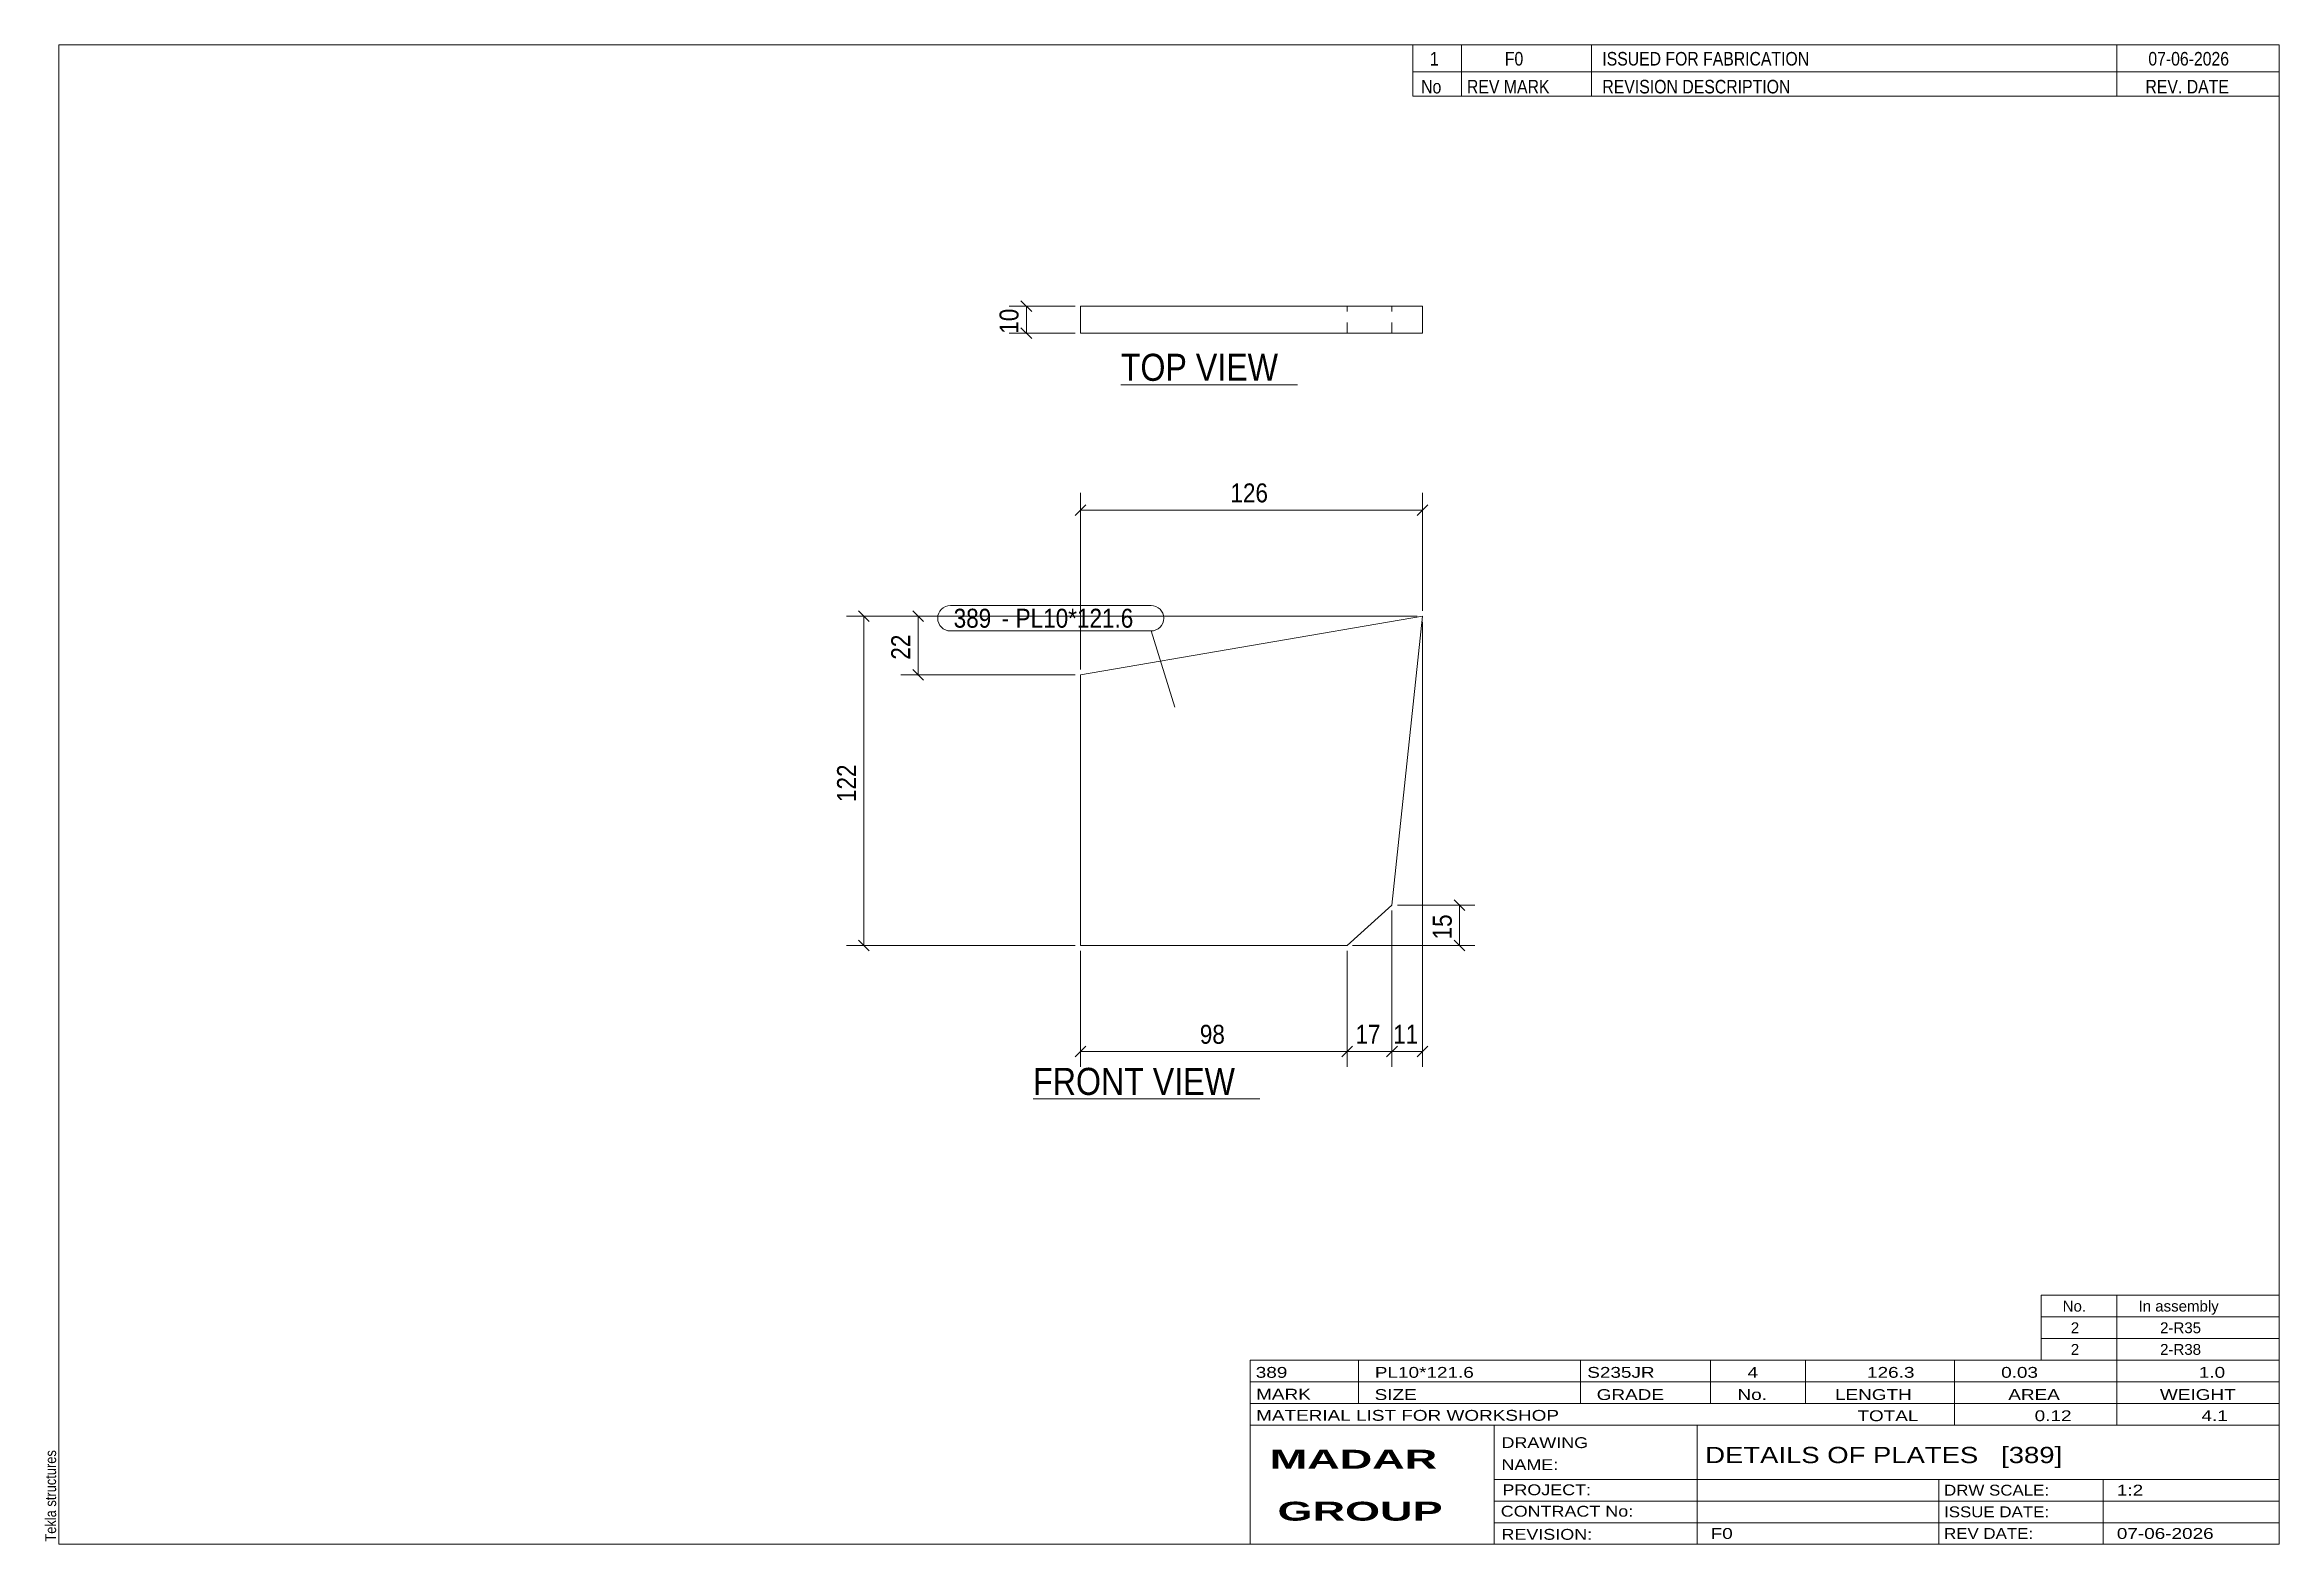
# Model space of a CAD drawing. Header units: millimetres. Extents: x 2 to 415, y 5 to 282.
import ezdxf

# ---------------------------------------------------------------- set-up
doc = ezdxf.new("R2010")
doc.units = ezdxf.units.MM
doc.linetypes.add('XKITLINE00', pattern=[0])
doc.linetypes.add('XKITLINE02', pattern=[4, 2, -2])
for name, color, linetype, lineweight in [('Dimensions', 7, 'Continuous', 0), ('DrawingSheet', 5, 'Continuous', 0), ('OtherObjectType', 7, 'Continuous', 0), ('Part', 2, 'Continuous', 0), ('PartMark', 7, 'Continuous', 0)]:
    doc.layers.add(name, color=color, linetype=linetype, lineweight=lineweight)
doc.styles.add('ARIAL', font='ARIAL.TTF')
doc.styles.add('ARIAL_BOLD', font='ARIALBD.TTF')
doc.styles.add('ARIAL_NARROW', font='ARIALN.TTF')

# ---------------------------------------------------------------- blocks, each defined once
blk = doc.blocks.new('*A1')
at = {"layer": 'Part', "color": 2, "linetype": 'XKITLINE00', "lineweight": 0}
for p, q in [((193.65, 165.6), (256.79, 176.42)), ((256.79, 176.42), (251.16, 123.06)), ((193.67, 115.6), (193.65, 165.6)), ((251.16, 123.06), (242.87, 115.6)), ((242.87, 115.6), (193.67, 115.6))]:
    blk.add_line(p, q, dxfattribs=at)
blk = doc.blocks.new('*A2')
at = {"layer": 'Part', "color": 2, "linetype": 'XKITLINE00', "lineweight": 0}
for p, q in [((193.65, 233.7), (256.79, 233.7)), ((193.65, 228.7), (193.65, 233.7)), ((256.79, 228.7), (256.79, 233.7)), ((193.65, 228.7), (256.79, 228.7))]:
    blk.add_line(p, q, dxfattribs=at)
at = {"layer": 'Part', "color": 7, "linetype": 'XKITLINE02', "lineweight": 0}
for p, q in [((193.67, 233.7), (193.65, 233.7)), ((193.67, 228.7), (193.67, 233.7)), ((242.87, 228.7), (242.87, 233.7)), ((251.16, 228.7), (251.16, 233.7))]:
    blk.add_line(p, q, dxfattribs=at)
blk = doc.blocks.new('*A3')
at = {"layer": 'DrawingSheet', "color": 5, "linetype": 'XKITLINE00', "lineweight": 0}
for p, q in [((415, 282), (5, 282)), ((5, 282), (5, 5)), ((415, 5), (415, 282)), ((5, 5), (415, 5))]:
    blk.add_line(p, q, dxfattribs=at)
at = {"layer": 'DrawingSheet', "color": 5, "style": 'ARIAL', "width": 0.85}
blk.add_text('Tekla structures', height=2, rotation=90, dxfattribs=at).set_placement((4.5, 5.5))
blk = doc.blocks.new('*A4')
at = {"layer": 'OtherObjectType', "color": 7, "linetype": 'XKITLINE00', "lineweight": 0}
for p, q in [((371, 51), (415, 51)), ((371, 47), (371, 51)), ((385, 47), (385, 51)), ((415, 47), (415, 51)), ((371, 47), (415, 47)), ((371, 43), (371, 47)), ((385, 43), (385, 47)), ((415, 43), (415, 47)), ((371, 43), (415, 43)), ((371, 39), (371, 43)), ((385, 39), (385, 43)), ((415, 39), (415, 43)), ((371, 39), (415, 39))]:
    blk.add_line(p, q, dxfattribs=at)
at = {"layer": 'OtherObjectType', "color": 7, "style": 'ARIAL_NARROW', "width": 1.211571}
for s, p in [('No.', (375, 48)), ('In assembly', (389, 48)), ('2', (376.5, 44)), ('2-R35', (392.99, 44)), ('2', (376.5, 40)), ('2-R38', (392.99, 40))]:
    blk.add_text(s, height=2, dxfattribs=at).set_placement(p)
blk = doc.blocks.new('*A5')
at = {"layer": 'OtherObjectType', "color": 7, "linetype": 'XKITLINE00', "lineweight": 0}
for p, q in [((255, 282), (415, 282)), ((415, 282), (255, 282)), ((255, 282), (255, 277)), ((264, 282), (264, 277)), ((288, 282), (288, 277)), ((385, 282), (385, 277)), ((415, 282), (415, 277)), ((255, 277), (415, 277)), ((255, 277), (255, 272.5)), ((255, 277), (415, 277)), ((264, 277), (264, 272.5)), ((288, 277), (288, 272.5)), ((385, 277), (385, 272.5)), ((415, 277), (415, 272.5)), ((415, 272.5), (255, 272.5))]:
    blk.add_line(p, q, dxfattribs=at)
at = {"layer": 'OtherObjectType', "color": 7, "style": 'ARIAL_NARROW'}
for s, width, p in [('1', 1.017001, (258.16, 278.15)), ('F0', 1.017001, (272, 278.15)), ('ISSUED FOR FABRICATION', 1.017001, (290, 278.15)), ('07-06-2026', 1.017001, (390.82, 278.15)), ('No', 1.02, (256.54, 273)), ('REV MARK', 1.02, (265, 273)), ('REVISION DESCRIPTION', 1.02, (290, 273)), ('REV. DATE', 1.02, (390.28, 273))]:
    blk.add_text(s, height=2.5, dxfattribs=dict(at, width=width)).set_placement(p)
blk = doc.blocks.new('*A6')
at = {"layer": 'OtherObjectType', "color": 7, "linetype": 'XKITLINE00', "lineweight": 0}
for p, q in [((225, 39), (415, 39)), ((225, 39), (225, 35)), ((225, 39), (415, 39)), ((245, 35), (245, 39)), ((286, 35), (286, 39)), ((310, 35), (310, 39)), ((327.5, 35), (327.5, 39)), ((355, 35), (355, 39)), ((385, 35), (385, 39)), ((415, 35), (415, 39)), ((225, 35), (415, 35)), ((225, 35), (225, 5)), ((225, 35), (415, 35)), ((245, 31), (245, 35)), ((286, 31), (286, 35)), ((310, 31), (310, 35)), ((327.5, 31), (327.5, 35)), ((355, 31), (355, 35)), ((385, 31), (385, 35)), ((415, 31), (415, 35)), ((225, 31), (415, 31)), ((355, 27), (355, 31)), ((385, 27), (385, 31)), ((415, 27), (415, 31)), ((225, 27), (415, 27)), ((270, 21), (270, 27)), ((307.5, 17), (307.5, 27)), ((415, 21), (415, 27)), ((270, 21), (270, 5)), ((415, 17), (415, 21)), ((270, 17), (415, 17)), ((307.5, 5), (307.5, 17)), ((352.16, 13), (352.16, 17)), ((382.5, 5), (382.5, 17)), ((415, 13), (415, 17)), ((270, 13), (415, 13)), ((352.16, 5), (352.16, 13)), ((415, 9), (415, 13)), ((270, 9), (415, 9)), ((415, 5), (415, 9)), ((225, 5), (415, 5)), ((262.5, 5), (415, 5))]:
    blk.add_line(p, q, dxfattribs=at)
at = {"layer": 'OtherObjectType', "color": 7, "style": 'ARIAL_NARROW'}
for s, height, width, p in [('389', 2, 1.525501, (226.01, 35.76)), ('PL10*121.6', 2, 1.525501, (248, 35.76)), ('S235JR', 2, 1.525501, (287.22, 35.76)), ('4', 2, 1.525501, (316.82, 35.76)), ('126.3', 2, 1.525501, (338.88, 35.76)), ('0.03', 2, 1.525501, (363.64, 35.76)), ('1.0', 2, 1.525501, (400.14, 35.76)), ('MARK', 2, 1.525501, (226.08, 31.73)), ('SIZE', 2, 1.525501, (247.96, 31.66)), ('GRADE', 2, 1.525501, (288.96, 31.66)), ('No.', 2, 1.525501, (314.96, 31.66)), ('LENGTH', 2, 1.525501, (332.96, 31.66)), ('AREA', 2, 1.525501, (364.96, 31.66)), ('WEIGHT', 2, 1.525501, (392.96, 31.66)), ('MATERIAL LIST FOR WORKSHOP', 2, 1.525501, (226.08, 27.82)), ('TOTAL', 2, 1.525501, (337.1, 27.75)), ('0.12', 2, 1.525501, (369.83, 27.75)), ('4.1', 2, 1.525501, (400.63, 27.75)), ('DRAWING', 2, 1.445, (271.38, 22.78)), ('NAME:', 2, 1.445, (271.38, 18.72)), ('DETAILS OF PLATES   [389]', 3, 1.474651, (309, 20)), ('PROJECT:', 2, 1.445, (271.55, 14.07)), ('DRW SCALE:', 2, 1.36, (353.1, 14)), ('1:2', 2, 1.525501, (385, 14)), ('CONTRACT No:', 2, 1.445, (271.25, 10.11)), ('ISSUE DATE:', 2, 1.36, (353.1, 10)), ('REVISION:', 2, 1.445, (271.38, 5.84)), ('F0', 2, 1.525501, (310, 6)), ('REV DATE:', 2, 1.36, (353.1, 6)), ('07-06-2026', 2, 1.525501, (385, 6))]:
    blk.add_text(s, height=height, dxfattribs=dict(at, width=width)).set_placement(p)
at = {"layer": 'OtherObjectType', "color": 1, "style": 'ARIAL_BOLD', "width": 1.7}
for s, p in [('MADAR ', (228.58, 18.97)), ('GROUP', (230.03, 9.37))]:
    blk.add_text(s, height=3.5, dxfattribs=at).set_placement(p)
blk = doc.blocks.new('*A7')
at = {"layer": 'Dimensions', "color": 7, "linetype": 'XKITLINE00', "lineweight": 0}
for p, q in [((193.65, 166.6), (193.65, 199.21)), ((256.79, 177.42), (256.79, 199.21)), ((194.64, 197), (192.66, 195.02)), ((193.65, 196.01), (256.79, 196.01)), ((257.78, 197), (255.8, 195.02))]:
    blk.add_line(p, q, dxfattribs=at)
at = {"layer": 'Dimensions', "color": 3}
for p in [(193.65, 196.01), (256.79, 196.01)]:
    blk.add_point(p, dxfattribs=at)
at = {"layer": 'Dimensions', "color": 3, "style": 'ARIAL', "width": 0.85}
blk.add_text('126', height=3.5, dxfattribs=at).set_placement((221.33, 197.46))
blk = doc.blocks.new('*A8')
at = {"layer": 'Dimensions', "color": 7, "linetype": 'XKITLINE00', "lineweight": 0}
for p, q in [((193.67, 114.6), (193.67, 93.21)), ((242.87, 114.6), (242.87, 93.21)), ((194.66, 97), (192.68, 95.02)), ((193.67, 96.01), (242.87, 96.01)), ((243.86, 97), (241.88, 95.02))]:
    blk.add_line(p, q, dxfattribs=at)
at = {"layer": 'Dimensions', "color": 3}
for p in [(193.67, 96.01), (242.87, 96.01)]:
    blk.add_point(p, dxfattribs=at)
at = {"layer": 'Dimensions', "color": 3, "style": 'ARIAL', "width": 0.85}
blk.add_text('98', height=3.5, dxfattribs=at).set_placement((215.68, 97.46))
blk = doc.blocks.new('*A9')
at = {"layer": 'Dimensions', "color": 7, "linetype": 'XKITLINE00', "lineweight": 0}
for p, q in [((251.16, 122.06), (251.16, 93.21)), ((242.87, 114.6), (242.87, 93.21)), ((243.86, 97), (241.88, 95.02)), ((242.87, 96.01), (251.16, 96.01)), ((252.15, 97), (250.17, 95.02))]:
    blk.add_line(p, q, dxfattribs=at)
at = {"layer": 'Dimensions', "color": 3}
for p in [(242.87, 96.01), (251.16, 96.01)]:
    blk.add_point(p, dxfattribs=at)
at = {"layer": 'Dimensions', "color": 3, "style": 'ARIAL', "width": 0.85}
blk.add_text('17', height=3.5, dxfattribs=at).set_placement((244.42, 97.46))
blk = doc.blocks.new('*A10')
at = {"layer": 'Dimensions', "color": 7, "linetype": 'XKITLINE00', "lineweight": 0}
for p, q in [((256.79, 175.42), (256.79, 93.21)), ((251.16, 122.06), (251.16, 93.21)), ((252.15, 97), (250.17, 95.02)), ((251.16, 96.01), (256.79, 96.01)), ((257.78, 97), (255.8, 95.02))]:
    blk.add_line(p, q, dxfattribs=at)
at = {"layer": 'Dimensions', "color": 3}
for p in [(251.16, 96.01), (256.79, 96.01)]:
    blk.add_point(p, dxfattribs=at)
at = {"layer": 'Dimensions', "color": 3, "style": 'ARIAL', "width": 0.85}
blk.add_text('11', height=3.5, dxfattribs=at).set_placement((251.38, 97.46))
blk = doc.blocks.new('*A11')
at = {"layer": 'Dimensions', "color": 7, "linetype": 'XKITLINE00', "lineweight": 0}
for p, q in [((255.79, 176.42), (150.45, 176.42)), ((152.66, 177.41), (154.64, 175.43)), ((153.65, 115.6), (153.65, 176.42)), ((192.67, 115.6), (150.45, 115.6)), ((152.66, 116.59), (154.64, 114.61))]:
    blk.add_line(p, q, dxfattribs=at)
at = {"layer": 'Dimensions', "color": 3}
for p in [(153.65, 176.42), (153.65, 115.6)]:
    blk.add_point(p, dxfattribs=at)
at = {"layer": 'Dimensions', "color": 3, "style": 'ARIAL', "width": 0.85}
blk.add_text('122', height=3.5, rotation=90.0002, dxfattribs=at).set_placement((152.2, 142.11))
blk = doc.blocks.new('*A12')
at = {"layer": 'Dimensions', "color": 7, "linetype": 'XKITLINE00', "lineweight": 0}
for p, q in [((262.66, 124.05), (264.64, 122.07)), ((252.16, 123.06), (266.45, 123.06)), ((263.65, 115.6), (263.65, 123.06)), ((243.87, 115.6), (266.45, 115.6)), ((262.66, 116.59), (264.64, 114.61))]:
    blk.add_line(p, q, dxfattribs=at)
at = {"layer": 'Dimensions', "color": 3}
for p in [(263.65, 123.06), (263.65, 115.6)]:
    blk.add_point(p, dxfattribs=at)
at = {"layer": 'Dimensions', "color": 3, "style": 'ARIAL', "width": 0.85}
blk.add_text('15', height=3.5, rotation=90.0002, dxfattribs=at).set_placement((262.2, 116.73))
blk = doc.blocks.new('*A13')
at = {"layer": 'Dimensions', "color": 7, "linetype": 'XKITLINE00', "lineweight": 0}
for p, q in [((255.79, 176.42), (160.45, 176.42)), ((162.66, 177.41), (164.64, 175.43)), ((163.65, 165.6), (163.65, 176.42)), ((192.65, 165.6), (160.45, 165.6)), ((162.66, 166.59), (164.64, 164.61))]:
    blk.add_line(p, q, dxfattribs=at)
at = {"layer": 'Dimensions', "color": 3}
for p in [(163.65, 176.42), (163.65, 165.6)]:
    blk.add_point(p, dxfattribs=at)
at = {"layer": 'Dimensions', "color": 3, "style": 'ARIAL', "width": 0.85}
blk.add_text('22', height=3.5, rotation=90.0002, dxfattribs=at).set_placement((162.2, 168.41))
blk = doc.blocks.new('*A14')
at = {"layer": 'PartMark', "color": 7, "linetype": 'XKITLINE00', "lineweight": 0}
for p, q in [((169.63, 178.41), (206.67, 178.41)), ((169.63, 173.71), (206.67, 173.71)), ((211.07, 159.64), (206.67, 173.71))]:
    blk.add_line(p, q, dxfattribs=at)
for centre, start, end in [((169.63, 176.06), 90, 270), ((206.67, 176.06), 270, 90)]:
    blk.add_arc(centre, 2.35, start, end, dxfattribs=at)
at = {"layer": 'PartMark', "color": 1, "style": 'ARIAL', "width": 0.85}
blk.add_text('389', height=3.5, dxfattribs=at).set_placement((170.23, 174.31))
at = {"layer": 'PartMark', "color": 3, "style": 'ARIAL', "width": 0.85}
for s, p in [('PL10*121.6', (181.67, 174.31)), ('-', (179.07, 174.31))]:
    blk.add_text(s, height=3.5, dxfattribs=at).set_placement(p)
blk = doc.blocks.new('*A15')
at = {"layer": 'OtherObjectType', "color": 7, "linetype": 'XKITLINE00', "lineweight": 0}
blk.add_line((184.9, 87.26), (226.75, 87.26), dxfattribs=at)
at = {"layer": 'OtherObjectType', "color": 3, "style": 'ARIAL', "width": 0.85}
blk.add_text('FRONT VIEW', height=5, dxfattribs=at).set_placement((184.9, 88.01))
blk = doc.blocks.new('*A16')
at = {"layer": 'Dimensions', "color": 7, "linetype": 'XKITLINE00', "lineweight": 0}
for p, q in [((192.65, 233.7), (180.45, 233.7)), ((182.66, 234.69), (184.64, 232.71)), ((183.65, 228.7), (183.65, 233.7)), ((192.65, 228.7), (180.45, 228.7)), ((182.66, 229.69), (184.64, 227.71))]:
    blk.add_line(p, q, dxfattribs=at)
at = {"layer": 'Dimensions', "color": 3}
for p in [(183.65, 233.7), (183.65, 228.7)]:
    blk.add_point(p, dxfattribs=at)
at = {"layer": 'Dimensions', "color": 3, "style": 'ARIAL', "width": 0.85}
blk.add_text('10', height=3.5, rotation=90.0002, dxfattribs=at).set_placement((182.2, 228.61))
blk = doc.blocks.new('*A17')
at = {"layer": 'OtherObjectType', "color": 7, "linetype": 'XKITLINE00', "lineweight": 0}
blk.add_line((201.09, 219.16), (233.7, 219.16), dxfattribs=at)
at = {"layer": 'OtherObjectType', "color": 3, "style": 'ARIAL', "width": 0.85}
blk.add_text('TOP VIEW', height=5, dxfattribs=at).set_placement((201.09, 219.91))

msp = doc.modelspace()

# ---------------------------------------------------------------- block references
at = {"lineweight": 0}
for name in ['*A3', '*A5', '*A16', '*A2', '*A17', '*A7', '*A14', '*A11', '*A13', '*A1', '*A10', '*A12', '*A9', '*A8', '*A15', '*A4', '*A6']:
    msp.add_blockref(name, (0, 0), dxfattribs=at)

doc.saveas('drawing.dxf')
